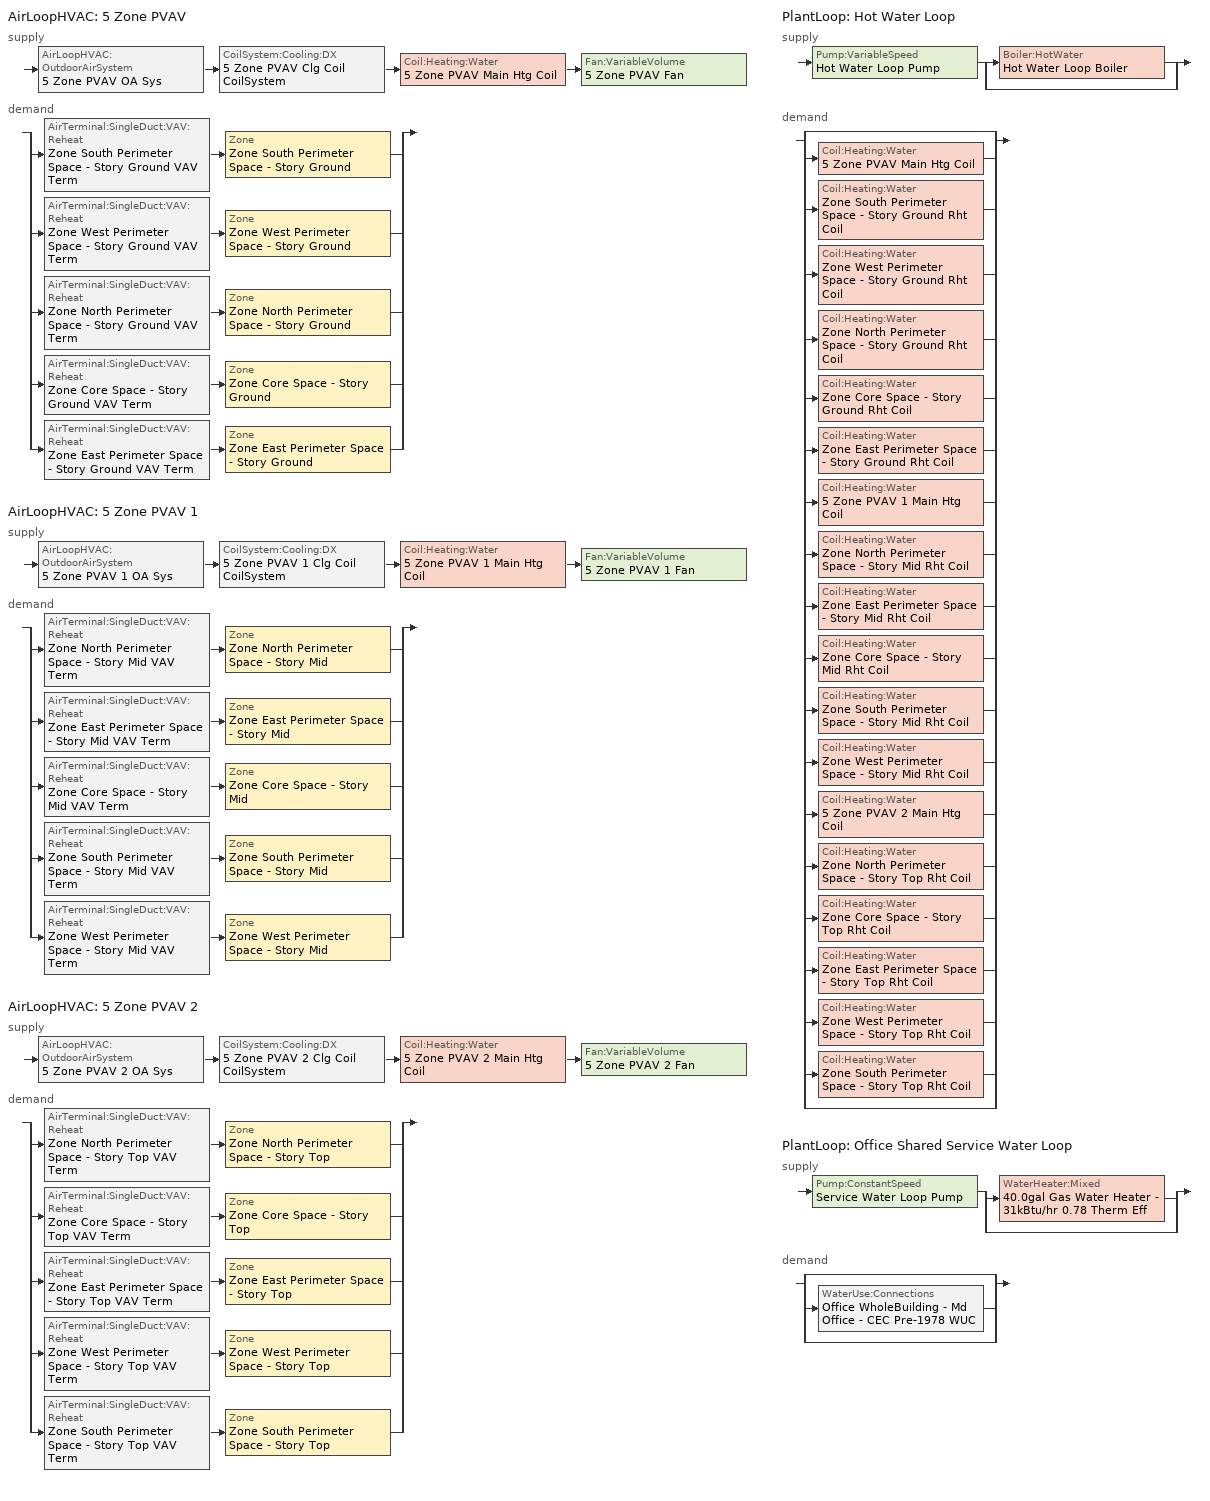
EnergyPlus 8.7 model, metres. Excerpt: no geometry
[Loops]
AirLoopHVAC '5 Zone PVAV'
 supply: AirLoopHVAC:OutdoorAirSystem '5 Zone PVAV OA Sys' > CoilSystem:Cooling:DX '5 Zone PVAV Clg Coil CoilSystem' > Coil:Heating:Water '5 Zone PVAV Main Htg Coil' > Fan:VariableVolume '5 Zone PVAV Fan'
 demand: split
  | AirTerminal:SingleDuct:VAV:Reheat 'Zone South Perimeter Space - Story Ground VAV Term' > Zone 'Zone South Perimeter Space - Story Ground'
  | AirTerminal:SingleDuct:VAV:Reheat 'Zone West Perimeter Space - Story Ground VAV Term' > Zone 'Zone West Perimeter Space - Story Ground'
  | AirTerminal:SingleDuct:VAV:Reheat 'Zone North Perimeter Space - Story Ground VAV Term' > Zone 'Zone North Perimeter Space - Story Ground'
  | AirTerminal:SingleDuct:VAV:Reheat 'Zone Core Space - Story Ground VAV Term' > Zone 'Zone Core Space - Story Ground'
  | AirTerminal:SingleDuct:VAV:Reheat 'Zone East Perimeter Space - Story Ground VAV Term' > Zone 'Zone East Perimeter Space - Story Ground'
AirLoopHVAC '5 Zone PVAV 1'
 supply: AirLoopHVAC:OutdoorAirSystem '5 Zone PVAV 1 OA Sys' > CoilSystem:Cooling:DX '5 Zone PVAV 1 Clg Coil CoilSystem' > Coil:Heating:Water '5 Zone PVAV 1 Main Htg Coil' > Fan:VariableVolume '5 Zone PVAV 1 Fan'
 demand: split
  | AirTerminal:SingleDuct:VAV:Reheat 'Zone North Perimeter Space - Story Mid VAV Term' > Zone 'Zone North Perimeter Space - Story Mid'
  | AirTerminal:SingleDuct:VAV:Reheat 'Zone East Perimeter Space - Story Mid VAV Term' > Zone 'Zone East Perimeter Space - Story Mid'
  | AirTerminal:SingleDuct:VAV:Reheat 'Zone Core Space - Story Mid VAV Term' > Zone 'Zone Core Space - Story Mid'
  | AirTerminal:SingleDuct:VAV:Reheat 'Zone South Perimeter Space - Story Mid VAV Term' > Zone 'Zone South Perimeter Space - Story Mid'
  | AirTerminal:SingleDuct:VAV:Reheat 'Zone West Perimeter Space - Story Mid VAV Term' > Zone 'Zone West Perimeter Space - Story Mid'
AirLoopHVAC '5 Zone PVAV 2'
 supply: AirLoopHVAC:OutdoorAirSystem '5 Zone PVAV 2 OA Sys' > CoilSystem:Cooling:DX '5 Zone PVAV 2 Clg Coil CoilSystem' > Coil:Heating:Water '5 Zone PVAV 2 Main Htg Coil' > Fan:VariableVolume '5 Zone PVAV 2 Fan'
 demand: split
  | AirTerminal:SingleDuct:VAV:Reheat 'Zone North Perimeter Space - Story Top VAV Term' > Zone 'Zone North Perimeter Space - Story Top'
  | AirTerminal:SingleDuct:VAV:Reheat 'Zone Core Space - Story Top VAV Term' > Zone 'Zone Core Space - Story Top'
  | AirTerminal:SingleDuct:VAV:Reheat 'Zone East Perimeter Space - Story Top VAV Term' > Zone 'Zone East Perimeter Space - Story Top'
  | AirTerminal:SingleDuct:VAV:Reheat 'Zone West Perimeter Space - Story Top VAV Term' > Zone 'Zone West Perimeter Space - Story Top'
  | AirTerminal:SingleDuct:VAV:Reheat 'Zone South Perimeter Space - Story Top VAV Term' > Zone 'Zone South Perimeter Space - Story Top'
PlantLoop 'Hot Water Loop'
 supply: Pump:VariableSpeed 'Hot Water Loop Pump' > split
  | Boiler:HotWater 'Hot Water Loop Boiler'
  | bypass
 demand: split
  | bypass
  | Coil:Heating:Water '5 Zone PVAV Main Htg Coil'
  | Coil:Heating:Water 'Zone South Perimeter Space - Story Ground Rht Coil'
  | Coil:Heating:Water 'Zone West Perimeter Space - Story Ground Rht Coil'
  | Coil:Heating:Water 'Zone North Perimeter Space - Story Ground Rht Coil'
  | Coil:Heating:Water 'Zone Core Space - Story Ground Rht Coil'
  | Coil:Heating:Water 'Zone East Perimeter Space - Story Ground Rht Coil'
  | Coil:Heating:Water '5 Zone PVAV 1 Main Htg Coil'
  | Coil:Heating:Water 'Zone North Perimeter Space - Story Mid Rht Coil'
  | Coil:Heating:Water 'Zone East Perimeter Space - Story Mid Rht Coil'
  | Coil:Heating:Water 'Zone Core Space - Story Mid Rht Coil'
  | Coil:Heating:Water 'Zone South Perimeter Space - Story Mid Rht Coil'
  | Coil:Heating:Water 'Zone West Perimeter Space - Story Mid Rht Coil'
  | Coil:Heating:Water '5 Zone PVAV 2 Main Htg Coil'
  | Coil:Heating:Water 'Zone North Perimeter Space - Story Top Rht Coil'
  | Coil:Heating:Water 'Zone Core Space - Story Top Rht Coil'
  | Coil:Heating:Water 'Zone East Perimeter Space - Story Top Rht Coil'
  | Coil:Heating:Water 'Zone West Perimeter Space - Story Top Rht Coil'
  | Coil:Heating:Water 'Zone South Perimeter Space - Story Top Rht Coil'
  | bypass
PlantLoop 'Office Shared Service Water Loop'
 supply: Pump:ConstantSpeed 'Service Water Loop Pump' > split
  | WaterHeater:Mixed '40.0gal Gas Water Heater - 31kBtu/hr 0.78 Therm Eff'
  | bypass
 demand: split
  | bypass
  | WaterUse:Connections 'Office WholeBuilding - Md Office - CEC Pre-1978 WUC'
  | bypass
[ZoneControl:Thermostat] Control Object Type 1=ThermostatSetpoint:DualSetpoint
Name | Zone or ZoneList | Control Type Schedule | Control Name 1
Zone Core Space - Story Ground Thermostat | Zone Core Space - Story Ground | Zone Core Space - Story Ground Thermostat Schedule | Office WholeBuilding - Md Office - CEC Pre-1978 Thermostat 13
Zone Core Space - Story Mid Thermostat | Zone Core Space - Story Mid | Zone Core Space - Story Mid Thermostat Schedule | Office WholeBuilding - Md Office - CEC Pre-1978 Thermostat 2
Zone Core Space - Story Top Thermostat | Zone Core Space - Story Top | Zone Core Space - Story Top Thermostat Schedule | Office WholeBuilding - Md Office - CEC Pre-1978 Thermostat 1
Zone East Perimeter Space - Story Ground Thermostat | Zone East Perimeter Space - Story Ground | Zone East Perimeter Space - Story Ground Thermostat Schedule | Office WholeBuilding - Md Office - CEC Pre-1978 Thermostat
Zone East Perimeter Space - Story Mid Thermostat | Zone East Perimeter Space - Story Mid | Zone East Perimeter Space - Story Mid Thermostat Schedule | Office WholeBuilding - Md Office - CEC Pre-1978 Thermostat 10
Zone East Perimeter Space - Story Top Thermostat | Zone East Perimeter Space - Story Top | Zone East Perimeter Space - Story Top Thermostat Schedule | Office WholeBuilding - Md Office - CEC Pre-1978 Thermostat 9
Zone North Perimeter Space - Story Ground Thermostat | Zone North Perimeter Space - Story Ground | Zone North Perimeter Space - Story Ground Thermostat Schedule | Office WholeBuilding - Md Office - CEC Pre-1978 Thermostat 3
Zone North Perimeter Space - Story Mid Thermostat | Zone North Perimeter Space - Story Mid | Zone North Perimeter Space - Story Mid Thermostat Schedule | Office WholeBuilding - Md Office - CEC Pre-1978 Thermostat 12
Zone North Perimeter Space - Story Top Thermostat | Zone North Perimeter Space - Story Top | Zone North Perimeter Space - Story Top Thermostat Schedule | Office WholeBuilding - Md Office - CEC Pre-1978 Thermostat 5
Zone South Perimeter Space - Story Ground Thermostat | Zone South Perimeter Space - Story Ground | Zone South Perimeter Space - Story Ground Thermostat Schedule | Office WholeBuilding - Md Office - CEC Pre-1978 Thermostat 8
Zone South Perimeter Space - Story Mid Thermostat | Zone South Perimeter Space - Story Mid | Zone South Perimeter Space - Story Mid Thermostat Schedule | Office WholeBuilding - Md Office - CEC Pre-1978 Thermostat 14
Zone South Perimeter Space - Story Top Thermostat | Zone South Perimeter Space - Story Top | Zone South Perimeter Space - Story Top Thermostat Schedule | Office WholeBuilding - Md Office - CEC Pre-1978 Thermostat 6
Zone West Perimeter Space - Story Ground Thermostat | Zone West Perimeter Space - Story Ground | Zone West Perimeter Space - Story Ground Thermostat Schedule | Office WholeBuilding - Md Office - CEC Pre-1978 Thermostat 11
Zone West Perimeter Space - Story Mid Thermostat | Zone West Perimeter Space - Story Mid | Zone West Perimeter Space - Story Mid Thermostat Schedule | Office WholeBuilding - Md Office - CEC Pre-1978 Thermostat 4
Zone West Perimeter Space - Story Top Thermostat | Zone West Perimeter Space - Story Top | Zone West Perimeter Space - Story Top Thermostat Schedule | Office WholeBuilding - Md Office - CEC Pre-1978 Thermostat 7
[ThermostatSetpoint:DualSetpoint] Heating Setpoint Temperature Schedule=OfficeHtgSetpt; Cooling Setpoint Temperature Schedule=OfficeClgSetpt
Office WholeBuilding - Md Office - CEC Pre-1978 Thermostat 13; Office WholeBuilding - Md Office - CEC Pre-1978 Thermostat 2; Office WholeBuilding - Md Office - CEC Pre-1978 Thermostat 1; Office WholeBuilding - Md Office - CEC Pre-1978 Thermostat; Office WholeBuilding - Md Office - CEC Pre-1978 Thermostat 10; Office WholeBuilding - Md Office - CEC Pre-1978 Thermostat 9; Office WholeBuilding - Md Office - CEC Pre-1978 Thermostat 3; Office WholeBuilding - Md Office - CEC Pre-1978 Thermostat 12; Office WholeBuilding - Md Office - CEC Pre-1978 Thermostat 5; Office WholeBuilding - Md Office - CEC Pre-1978 Thermostat 8; Office WholeBuilding - Md Office - CEC Pre-1978 Thermostat 14; Office WholeBuilding - Md Office - CEC Pre-1978 Thermostat 6; Office WholeBuilding - Md Office - CEC Pre-1978 Thermostat 11; Office WholeBuilding - Md Office - CEC Pre-1978 Thermostat 4; Office WholeBuilding - Md Office - CEC Pre-1978 Thermostat 7
[AirTerminal:SingleDuct:VAV:Reheat] Availability Schedule=Always On Discrete; Maximum Air Flow Rate {m3/s}=Autosize; Zone Minimum Air Flow Input Method=Constant; Constant Minimum Air Flow Fraction=0.3; Fixed Minimum Air Flow Rate {m3/s}=0; Maximum Hot Water or Steam Flow Rate {m3/s}=Autosize; Minimum Hot Water or Steam Flow Rate {m3/s}=0; Convergence Tolerance=0.001; Damper Heating Action=Normal; Maximum Flow per Zone Floor Area During Reheat {m3/s-m2}=Autocalculate; Maximum Flow Fraction During Reheat=Autocalculate; Maximum Reheat Air Temperature {C}=35
Name | Reheat Coil
Zone Core Space - Story Ground VAV Term | Zone Core Space - Story Ground Rht Coil
Zone Core Space - Story Mid VAV Term | Zone Core Space - Story Mid Rht Coil
Zone Core Space - Story Top VAV Term | Zone Core Space - Story Top Rht Coil
Zone East Perimeter Space - Story Ground VAV Term | Zone East Perimeter Space - Story Ground Rht Coil
Zone East Perimeter Space - Story Mid VAV Term | Zone East Perimeter Space - Story Mid Rht Coil
Zone East Perimeter Space - Story Top VAV Term | Zone East Perimeter Space - Story Top Rht Coil
Zone North Perimeter Space - Story Ground VAV Term | Zone North Perimeter Space - Story Ground Rht Coil
Zone North Perimeter Space - Story Mid VAV Term | Zone North Perimeter Space - Story Mid Rht Coil
Zone North Perimeter Space - Story Top VAV Term | Zone North Perimeter Space - Story Top Rht Coil
Zone South Perimeter Space - Story Ground VAV Term | Zone South Perimeter Space - Story Ground Rht Coil
Zone South Perimeter Space - Story Mid VAV Term | Zone South Perimeter Space - Story Mid Rht Coil
Zone South Perimeter Space - Story Top VAV Term | Zone South Perimeter Space - Story Top Rht Coil
Zone West Perimeter Space - Story Ground VAV Term | Zone West Perimeter Space - Story Ground Rht Coil
Zone West Perimeter Space - Story Mid VAV Term | Zone West Perimeter Space - Story Mid Rht Coil
Zone West Perimeter Space - Story Top VAV Term | Zone West Perimeter Space - Story Top Rht Coil
[Coil:Heating:Water] Availability Schedule=Always On Discrete; U-Factor Times Area Value {W/K}=Autosize; Maximum Water Flow Rate {m3/s}=Autosize; Performance Input Method=UFactorTimesAreaAndDesignWaterFlowRate; Rated Capacity {W}=Autosize; Rated Inlet Water Temperature {C}=82.2222; Rated Inlet Air Temperature {C}=16.6667; Rated Outlet Water Temperature {C}=71.1111; Rated Outlet Air Temperature {C}=32.2222; Rated Ratio for Air and Water Convection=0.5
Zone Core Space - Story Ground Rht Coil; Zone Core Space - Story Mid Rht Coil; Zone Core Space - Story Top Rht Coil; Zone East Perimeter Space - Story Ground Rht Coil; Zone East Perimeter Space - Story Mid Rht Coil; Zone East Perimeter Space - Story Top Rht Coil; Zone North Perimeter Space - Story Ground Rht Coil; Zone North Perimeter Space - Story Mid Rht Coil; Zone North Perimeter Space - Story Top Rht Coil; Zone South Perimeter Space - Story Ground Rht Coil; Zone South Perimeter Space - Story Mid Rht Coil; Zone South Perimeter Space - Story Top Rht Coil; Zone West Perimeter Space - Story Ground Rht Coil; Zone West Perimeter Space - Story Mid Rht Coil; Zone West Perimeter Space - Story Top Rht Coil; 5 Zone PVAV Main Htg Coil; 5 Zone PVAV 1 Main Htg Coil; 5 Zone PVAV 2 Main Htg Coil
[Zone equipment]
Zone Core Space - Story Ground: Zone Core Space - Story Ground VAV Term
Zone Core Space - Story Mid: Zone Core Space - Story Mid VAV Term
Zone Core Space - Story Top: Zone Core Space - Story Top VAV Term
Zone East Perimeter Space - Story Ground: Zone East Perimeter Space - Story Ground VAV Term
Zone East Perimeter Space - Story Mid: Zone East Perimeter Space - Story Mid VAV Term
Zone East Perimeter Space - Story Top: Zone East Perimeter Space - Story Top VAV Term
Zone North Perimeter Space - Story Ground: Zone North Perimeter Space - Story Ground VAV Term
Zone North Perimeter Space - Story Mid: Zone North Perimeter Space - Story Mid VAV Term
Zone North Perimeter Space - Story Top: Zone North Perimeter Space - Story Top VAV Term
Zone South Perimeter Space - Story Ground: Zone South Perimeter Space - Story Ground VAV Term
Zone South Perimeter Space - Story Mid: Zone South Perimeter Space - Story Mid VAV Term
Zone South Perimeter Space - Story Top: Zone South Perimeter Space - Story Top VAV Term
Zone West Perimeter Space - Story Ground: Zone West Perimeter Space - Story Ground VAV Term
Zone West Perimeter Space - Story Mid: Zone West Perimeter Space - Story Mid VAV Term
Zone West Perimeter Space - Story Top: Zone West Perimeter Space - Story Top VAV Term
[Sizing:Zone] Zone Cooling Design Supply Air Temperature Input Method=SupplyAirTemperature; Zone Cooling Design Supply Air Temperature {C}=12.7778; Zone Cooling Design Supply Air Temperature Difference {deltaC}=11.11; Zone Heating Design Supply Air Temperature Input Method=SupplyAirTemperature; Zone Heating Design Supply Air Temperature {C}=50; Zone Heating Design Supply Air Temperature Difference {deltaC}=11.11; Zone Cooling Design Supply Air Humidity Ratio {kgWater/kgDryAir}=0.0085; Zone Heating Design Supply Air Humidity Ratio {kgWater/kgDryAir}=0.008; Design Specification Outdoor Air Object=Office WholeBuilding - Md Office Ventilation; Cooling Design Air Flow Method=DesignDay; Cooling Design Air Flow Rate {m3/s}=0; Cooling Minimum Air Flow per Zone Floor Area {m3/s-m2}=0.000762; Cooling Minimum Air Flow {m3/s}=0; Cooling Minimum Air Flow Fraction=0; Heating Design Air Flow Method=DesignDay; Heating Design Air Flow Rate {m3/s}=0; Heating Maximum Air Flow per Zone Floor Area {m3/s-m2}=0.002032; Heating Maximum Air Flow {m3/s}=0.141576; Heating Maximum Air Flow Fraction=0.3; Account for Dedicated Outdoor Air System=No
Name | Design Specification Zone Air Distribution Object
Zone Core Space - Story Ground | Zone Core Space - Story Ground Design Spec Zone Air Dist
Zone Core Space - Story Mid | Zone Core Space - Story Mid Design Spec Zone Air Dist
Zone Core Space - Story Top | Zone Core Space - Story Top Design Spec Zone Air Dist
Zone East Perimeter Space - Story Ground | Zone East Perimeter Space - Story Ground Design Spec Zone Air Dist
Zone East Perimeter Space - Story Mid | Zone East Perimeter Space - Story Mid Design Spec Zone Air Dist
Zone East Perimeter Space - Story Top | Zone East Perimeter Space - Story Top Design Spec Zone Air Dist
Zone North Perimeter Space - Story Ground | Zone North Perimeter Space - Story Ground Design Spec Zone Air Dist
Zone North Perimeter Space - Story Mid | Zone North Perimeter Space - Story Mid Design Spec Zone Air Dist
Zone North Perimeter Space - Story Top | Zone North Perimeter Space - Story Top Design Spec Zone Air Dist
Zone South Perimeter Space - Story Ground | Zone South Perimeter Space - Story Ground Design Spec Zone Air Dist
Zone South Perimeter Space - Story Mid | Zone South Perimeter Space - Story Mid Design Spec Zone Air Dist
Zone South Perimeter Space - Story Top | Zone South Perimeter Space - Story Top Design Spec Zone Air Dist
Zone West Perimeter Space - Story Ground | Zone West Perimeter Space - Story Ground Design Spec Zone Air Dist
Zone West Perimeter Space - Story Mid | Zone West Perimeter Space - Story Mid Design Spec Zone Air Dist
Zone West Perimeter Space - Story Top | Zone West Perimeter Space - Story Top Design Spec Zone Air Dist
[DesignSpecification:ZoneAirDistribution] Zone Air Distribution Effectiveness in Cooling Mode=1; Zone Air Distribution Effectiveness in Heating Mode=1
Zone Core Space - Story Ground Design Spec Zone Air Dist; Zone Core Space - Story Mid Design Spec Zone Air Dist; Zone Core Space - Story Top Design Spec Zone Air Dist; Zone East Perimeter Space - Story Ground Design Spec Zone Air Dist; Zone East Perimeter Space - Story Mid Design Spec Zone Air Dist; Zone East Perimeter Space - Story Top Design Spec Zone Air Dist; Zone North Perimeter Space - Story Ground Design Spec Zone Air Dist; Zone North Perimeter Space - Story Mid Design Spec Zone Air Dist; Zone North Perimeter Space - Story Top Design Spec Zone Air Dist; Zone South Perimeter Space - Story Ground Design Spec Zone Air Dist; Zone South Perimeter Space - Story Mid Design Spec Zone Air Dist; Zone South Perimeter Space - Story Top Design Spec Zone Air Dist; Zone West Perimeter Space - Story Ground Design Spec Zone Air Dist; Zone West Perimeter Space - Story Mid Design Spec Zone Air Dist; Zone West Perimeter Space - Story Top Design Spec Zone Air Dist
[Controller:MechanicalVentilation] Availability Schedule=Always On Discrete; Demand Controlled Ventilation=No; System Outdoor Air Method=ZoneSum; Design Specification Outdoor Air Object Name 1=Office WholeBuilding - Md Office Ventilation; Design Specification Outdoor Air Object Name 2=Office WholeBuilding - Md Office Ventilation; Design Specification Outdoor Air Object Name 3=Office WholeBuilding - Md Office Ventilation; Design Specification Outdoor Air Object Name 4=Office WholeBuilding - Md Office Ventilation; Design Specification Outdoor Air Object Name 5=Office WholeBuilding - Md Office Ventilation
Name | Zone Name 1 | Design Specification Zone Air Distribution Object Name 1 | Zone Name 2 | Design Specification Zone Air Distribution Object Name 2 | Zone Name 3 | Design Specification Zone Air Distribution Object Name 3 | Zone Name 4 | Design Specification Zone Air Distribution Object Name 4 | Zone Name 5 | Design Specification Zone Air Distribution Object Name 5
5 Zone PVAV Ventilation Controller | Zone Core Space - Story Ground | Zone Core Space - Story Ground Design Spec Zone Air Dist | Zone East Perimeter Space - Story Ground | Zone East Perimeter Space - Story Ground Design Spec Zone Air Dist | Zone North Perimeter Space - Story Ground | Zone North Perimeter Space - Story Ground Design Spec Zone Air Dist | Zone South Perimeter Space - Story Ground | Zone South Perimeter Space - Story Ground Design Spec Zone Air Dist | Zone West Perimeter Space - Story Ground | Zone West Perimeter Space - Story Ground Design Spec Zone Air Dist
5 Zone PVAV 1 Ventilation Controller | Zone Core Space - Story Mid | Zone Core Space - Story Mid Design Spec Zone Air Dist | Zone East Perimeter Space - Story Mid | Zone East Perimeter Space - Story Mid Design Spec Zone Air Dist | Zone North Perimeter Space - Story Mid | Zone North Perimeter Space - Story Mid Design Spec Zone Air Dist | Zone South Perimeter Space - Story Mid | Zone South Perimeter Space - Story Mid Design Spec Zone Air Dist | Zone West Perimeter Space - Story Mid | Zone West Perimeter Space - Story Mid Design Spec Zone Air Dist
5 Zone PVAV 2 Ventilation Controller | Zone Core Space - Story Top | Zone Core Space - Story Top Design Spec Zone Air Dist | Zone East Perimeter Space - Story Top | Zone East Perimeter Space - Story Top Design Spec Zone Air Dist | Zone North Perimeter Space - Story Top | Zone North Perimeter Space - Story Top Design Spec Zone Air Dist | Zone South Perimeter Space - Story Top | Zone South Perimeter Space - Story Top Design Spec Zone Air Dist | Zone West Perimeter Space - Story Top | Zone West Perimeter Space - Story Top Design Spec Zone Air Dist
[DesignSpecification:OutdoorAir]
Office WholeBuilding - Md Office Ventilation: Outdoor Air Method=Maximum; Outdoor Air Flow per Person {m3/s-person}=0.00707921; Outdoor Air Flow per Zone Floor Area {m3/s-m2}=0.000762; Outdoor Air Flow per Zone {m3/s}=0; Outdoor Air Flow Air Changes per Hour {1/hr}=0
[AirLoopHVAC] Design Supply Air Flow Rate {m3/s}=AutoSize
5 Zone PVAV; 5 Zone PVAV 1; 5 Zone PVAV 2
[Sizing:System] Type of Load to Size On=Sensible; Design Outdoor Air Flow Rate {m3/s}=Autosize; Central Heating Maximum System Air Flow Ratio=0.3; Preheat Design Temperature {C}=7; Preheat Design Humidity Ratio {kgWater/kgDryAir}=0.008; Precool Design Temperature {C}=12.8; Precool Design Humidity Ratio {kgWater/kgDryAir}=0.008; Central Cooling Design Supply Air Temperature {C}=14; Central Heating Design Supply Air Temperature {C}=16.6667; Type of Zone Sum to Use=Coincident; 100% Outdoor Air in Cooling=No; 100% Outdoor Air in Heating=No; Central Cooling Design Supply Air Humidity Ratio {kgWater/kgDryAir}=0.0085; Central Heating Design Supply Air Humidity Ratio {kgWater/kgDryAir}=0.008; Cooling Supply Air Flow Rate Method=DesignDay; Cooling Supply Air Flow Rate {m3/s}=0; Cooling Supply Air Flow Rate Per Floor Area {m3/s-m2}=0.00996765; Cooling Fraction of Autosized Cooling Supply Air Flow Rate=1; Cooling Supply Air Flow Rate Per Unit Cooling Capacity {m3/s-W}=3.94755e-05; Heating Supply Air Flow Rate Method=DesignDay; Heating Supply Air Flow Rate {m3/s}=0; Heating Supply Air Flow Rate Per Floor Area {m3/s-m2}=0.00996765; Heating Fraction of Autosized Heating Supply Air Flow Rate=1; Heating Fraction of Autosized Cooling Supply Air Flow Rate=1; Heating Supply Air Flow Rate Per Unit Heating Capacity {m3/s-W}=3.15882e-05; System Outdoor Air Method=ZoneSum; Zone Maximum Outdoor Air Fraction=1; Cooling Design Capacity Method=CoolingDesignCapacity; Cooling Design Capacity {W}=Autosize; Cooling Design Capacity Per Floor Area {W/m2}=234.7; Fraction of Autosized Cooling Design Capacity=1; Heating Design Capacity Method=HeatingDesignCapacity; Heating Design Capacity {W}=Autosize; Heating Design Capacity Per Floor Area {W/m2}=157; Fraction of Autosized Heating Design Capacity=1; Central Cooling Capacity Control Method=OnOff
5 Zone PVAV; 5 Zone PVAV 1; 5 Zone PVAV 2
[Controller:WaterCoil] Control Variable=Temperature; Action=Normal; Actuator Variable=Flow; Controller Convergence Tolerance {deltaC}=Autosize; Maximum Actuated Flow {m3/s}=Autosize; Minimum Actuated Flow {m3/s}=0
Controller Water Coil 1; Controller Water Coil 7; Controller Water Coil 13
[Controller:OutdoorAir] Minimum Outdoor Air Flow Rate {m3/s}=0; Maximum Outdoor Air Flow Rate {m3/s}=Autosize; Economizer Control Type=NoEconomizer; Economizer Control Action Type=ModulateFlow; Economizer Maximum Limit Dry-Bulb Temperature {C}=28; Economizer Maximum Limit Enthalpy {J/kg}=64000; Economizer Minimum Limit Dry-Bulb Temperature {C}=-100; Lockout Type=NoLockout; Minimum Limit Type=FixedMinimum; Minimum Outdoor Air Schedule=Always On Discrete; High Humidity Control=No; Control High Indoor Humidity Based on Outdoor Humidity Ratio=Yes; Heat Recovery Bypass Control Type=BypassWhenWithinEconomizerLimits
Name | Mechanical Ventilation Controller
Controller Outdoor Air 1 | 5 Zone PVAV Ventilation Controller
Controller Outdoor Air 2 | 5 Zone PVAV 1 Ventilation Controller
Controller Outdoor Air 3 | 5 Zone PVAV 2 Ventilation Controller
[SetpointManager:MixedAir] Control Variable=Temperature
Node 57 OS Default SPM; Node 54 OS Default SPM; Node 51 OS Default SPM; Node 93 OS Default SPM; Node 90 OS Default SPM; Node 87 OS Default SPM; Node 129 OS Default SPM; Node 126 OS Default SPM; Node 123 OS Default SPM
[CoilSystem:Cooling:DX] Availability Schedule=Always On Discrete
Name | Cooling Coil
5 Zone PVAV Clg Coil CoilSystem | 5 Zone PVAV Clg Coil
5 Zone PVAV 1 Clg Coil CoilSystem | 5 Zone PVAV 1 Clg Coil
5 Zone PVAV 2 Clg Coil CoilSystem | 5 Zone PVAV 2 Clg Coil
[Coil:Cooling:DX:TwoSpeed] Availability Schedule=Always On Discrete; High Speed Gross Rated Total Cooling Capacity {W}=Autosize; High Speed Rated Sensible Heat Ratio=Autosize; High Speed Gross Rated Cooling COP {W/W}=3; High Speed Rated Air Flow Rate {m3/s}=Autosize; Low Speed Gross Rated Total Cooling Capacity {W}=Autosize; Low Speed Gross Rated Sensible Heat Ratio=0.69; Low Speed Gross Rated Cooling COP {W/W}=3; Low Speed Rated Air Flow Rate {m3/s}=Autosize; Condenser Type=AirCooled; High Speed Evaporative Condenser Effectiveness=0; Low Speed Evaporative Condenser Effectiveness=0; Basin Heater Capacity {W/K}=10; Basin Heater Setpoint Temperature {C}=2
Name | Total Cooling Capacity Function of Temperature Curve | Total Cooling Capacity Function of Flow Fraction Curve | Energy Input Ratio Function of Temperature Curve | Energy Input Ratio Function of Flow Fraction Curve | Part Load Fraction Correlation Curve | Low Speed Total Cooling Capacity Function of Temperature Curve | Low Speed Energy Input Ratio Function of Temperature Curve
5 Zone PVAV Clg Coil | Curve Biquadratic 1 | Curve Quadratic 1 | Curve Biquadratic 2 | Curve Quadratic 2 | Curve Quadratic 3 | Curve Biquadratic 3 | Curve Biquadratic 4
5 Zone PVAV 1 Clg Coil | Curve Biquadratic 5 | Curve Quadratic 4 | Curve Biquadratic 6 | Curve Quadratic 5 | Curve Quadratic 6 | Curve Biquadratic 7 | Curve Biquadratic 8
5 Zone PVAV 2 Clg Coil | Curve Biquadratic 9 | Curve Quadratic 7 | Curve Biquadratic 10 | Curve Quadratic 8 | Curve Quadratic 9 | Curve Biquadratic 11 | Curve Biquadratic 12
[Fan:VariableVolume] Availability Schedule=Always On Discrete; Fan Total Efficiency=0.6045; Pressure Rise {Pa}=1017.592; Maximum Flow Rate {m3/s}=AutoSize; Fan Power Minimum Flow Rate Input Method=FixedFlowRate; Fan Power Minimum Flow Fraction=0; Fan Power Minimum Air Flow Rate {m3/s}=0; Motor Efficiency=0.93; Motor In Airstream Fraction=1; Fan Power Coefficient 1=0.0407599; Fan Power Coefficient 2=0.088045; Fan Power Coefficient 3=-0.0729261; Fan Power Coefficient 4=0.94374; Fan Power Coefficient 5=0
5 Zone PVAV Fan; 5 Zone PVAV 1 Fan; 5 Zone PVAV 2 Fan
[SetpointManager:Scheduled] Control Variable=Temperature
Name | Schedule
Setpoint Manager Scheduled 1 | Supply Air Temp - 55F
Setpoint Manager Scheduled 2 | Supply Air Temp - 55F 1
Setpoint Manager Scheduled 3 | Supply Air Temp - 55F 2
Hot water loop setpoint manager | Hot Water Loop Temp - 180F
Service hot water setpoint manager | Service Water Loop Temp - 140F
[PlantLoop] Fluid Type=Water; Minimum Loop Temperature {C}=10; Maximum Loop Flow Rate {m3/s}=Autosize; Minimum Loop Flow Rate {m3/s}=0; Plant Loop Volume {m3}=Autocalculate; Load Distribution Scheme=Optimal; Plant Loop Demand Calculation Scheme=SingleSetpoint
Name | Plant Equipment Operation Scheme | Maximum Loop Temperature {C}
Hot Water Loop | Hot Water Loop Operation Schemes | 100
Office Shared Service Water Loop | Office Shared Service Water Loop Operation Schemes | 60
[Sizing:Plant] Loop Type=Heating; Sizing Option=NonCoincident; Zone Timesteps in Averaging Window=1; Coincident Sizing Factor Mode=None
Name | Design Loop Exit Temperature {C} | Loop Design Temperature Difference {deltaC}
Hot Water Loop | 82.2222 | 11.1111
Office Shared Service Water Loop | 60 | 5
[Pump:VariableSpeed]
Hot Water Loop Pump: Design Maximum Flow Rate {m3/s}=Autosize; Design Pump Head {Pa}=179344; Design Power Consumption {W}=Autosize; Motor Efficiency=0.9; Fraction of Motor Inefficiencies to Fluid Stream=0; Coefficient 1 of the Part Load Performance Curve=0; Coefficient 2 of the Part Load Performance Curve=1; Coefficient 3 of the Part Load Performance Curve=0; Coefficient 4 of the Part Load Performance Curve=0; Design Minimum Flow Rate {m3/s}=0; Pump Control Type=Intermittent
[Boiler:HotWater]
Hot Water Loop Boiler: Fuel Type=NaturalGas; Nominal Capacity {W}=Autosize; Nominal Thermal Efficiency=0.78; Efficiency Curve Temperature Evaluation Variable=LeavingBoiler; Design Water Outlet Temperature {C}=82.2222; Design Water Flow Rate {m3/s}=Autosize; Minimum Part Load Ratio=0; Maximum Part Load Ratio=1.2; Optimum Part Load Ratio=1; Water Outlet Upper Temperature Limit {C}=95; Boiler Flow Mode=LeavingSetpointModulated; Parasitic Electric Load {W}=0; Sizing Factor=1
[PlantEquipmentOperationSchemes] Control Scheme Object Type 1=PlantEquipmentOperation:HeatingLoad; Control Scheme Schedule Name 1=Always On Discrete
Name | Control Scheme Name 1
Hot Water Loop Operation Schemes | Hot Water Loop Heating Operation Scheme
Office Shared Service Water Loop Operation Schemes | Office Shared Service Water Loop Heating Operation Scheme
[PlantEquipmentOperation:HeatingLoad] Load Range Lower Limit 1 {W}=0; Load Range Upper Limit 1 {W}=1000000000
Name | Range Equipment List Name 1
Hot Water Loop Heating Operation Scheme | Hot Water Loop Heating Equipment List
Office Shared Service Water Loop Heating Operation Scheme | Office Shared Service Water Loop Heating Equipment List
[PlantEquipmentList]
Hot Water Loop Heating Equipment List: Boiler:HotWater, Hot Water Loop Boiler
Office Shared Service Water Loop Heating Equipment List: WaterHeater:Mixed, 40.0gal Gas Water Heater - 31kBtu/hr 0.78 Therm Eff
[Pump:ConstantSpeed]
Service Water Loop Pump: Design Flow Rate {m3/s}=Autosize; Design Pump Head {Pa}=29890.7; Design Power Consumption {W}=Autosize; Motor Efficiency=0.3; Fraction of Motor Inefficiencies to Fluid Stream=0; Pump Control Type=Intermittent
[WaterHeater:Mixed]
40.0gal Gas Water Heater - 31kBtu/hr 0.78 Therm Eff: Tank Volume {m3}=0.151416; Setpoint Temperature Schedule=Service Water Loop Temp - 140F; Deadband Temperature Difference {deltaC}=2; Maximum Temperature Limit {C}=82.2222; Heater Control Type=Cycle; Heater Maximum Capacity {W}=8942.22; Heater Ignition Minimum Flow Rate {m3/s}=0; Heater Ignition Delay {s}=0; Heater Fuel Type=NaturalGas; Heater Thermal Efficiency=0.78; Off Cycle Parasitic Fuel Consumption Rate {W}=20; Off Cycle Parasitic Fuel Type=NaturalGas; Off Cycle Parasitic Heat Fraction to Tank=0.8; On Cycle Parasitic Fuel Consumption Rate {W}=0; On Cycle Parasitic Fuel Type=NaturalGas; On Cycle Parasitic Heat Fraction to Tank=0; Ambient Temperature Indicator=Schedule; Ambient Temperature Schedule=Water Heater Ambient Temp Schedule - 70F; Off Cycle Loss Coefficient to Ambient Temperature {W/K}=5.99799; Off Cycle Loss Fraction to Zone=1; On Cycle Loss Coefficient to Ambient Temperature {W/K}=5.99799; On Cycle Loss Fraction to Zone=1; Use Side Effectiveness=1; Source Side Effectiveness=1; Use Side Design Flow Rate {m3/s}=Autosize; Source Side Design Flow Rate {m3/s}=Autosize; Indirect Water Heating Recovery Time {hr}=1.5; Source Side Flow Control Mode=IndirectHeatPrimarySetpoint
[WaterUse:Connections]
Office WholeBuilding - Md Office - CEC Pre-1978 WUC: Water Use Equipment Name 1=Office WholeBuilding - Md Office - CEC Pre-1978 SWH
[WaterUse:Equipment]
Office WholeBuilding - Md Office - CEC Pre-1978 SWH: Peak Flow Rate {m3/s}=5.36067e-05; Flow Rate Fraction Schedule=OfficeServiceHotWater; Target Temperature Schedule=43.3 C; Sensible Fraction Schedule=0.2 Fraction; Latent Fraction Schedule=0.05 Fraction
[Schedule:Compact]
Zone Core Space - Story Ground Thermostat Schedule; Zone Core Space - Story Mid Thermostat Schedule; Zone Core Space - Story Top Thermostat Schedule; Zone East Perimeter Space - Story Ground Thermostat Schedule; Zone East Perimeter Space - Story Mid Thermostat Schedule; Zone East Perimeter Space - Story Top Thermostat Schedule; Zone North Perimeter Space - Story Ground Thermostat Schedule; Zone North Perimeter Space - Story Mid Thermostat Schedule; Zone North Perimeter Space - Story Top Thermostat Schedule; Zone South Perimeter Space - Story Ground Thermostat Schedule; Zone South Perimeter Space - Story Mid Thermostat Schedule; Zone South Perimeter Space - Story Top Thermostat Schedule; Zone West Perimeter Space - Story Ground Thermostat Schedule; Zone West Perimeter Space - Story Mid Thermostat Schedule; Zone West Perimeter Space - Story Top Thermostat Schedule: Through: 12/31, For: AllDays, Until: 24:00, 4
[Schedule:Day:Interval]
OfficeHtgSetpt Default|Wkdy|WntrDsn Day; OfficeHtgSetpt Default; OfficeHtgSetpt Winter Design Day: No, 05:00, 15.5556, 24:00, 21.1111
OfficeHtgSetpt Sat Day: No, 05:00, 15.5556, 19:00, 21.1111, 24:00, 15.5556
OfficeHtgSetpt Sun Day: No, 24:00, 15.5556
OfficeHtgSetpt Summer Design Day: No, 24:00, 15.6
OfficeClgSetpt Default|Wkdy|SmrDsn Day; OfficeClgSetpt Default; OfficeClgSetpt Summer Design Day: No, 05:00, 29.4444, 24:00, 23.8889
OfficeClgSetpt Sat Day: No, 05:00, 29.4444, 19:00, 23.8889, 24:00, 29.4444
OfficeClgSetpt Sun Day: No, 24:00, 29.4444
OfficeClgSetpt Winter Design Day: No, 24:00, 29.44
0.05 Fraction Default; 0.2 Fraction Default: No, 24:00, 0.2
43.3 C Default: No, 24:00, 43.3
Hot Water Loop Temp - 180F Default: No, 24:00, 82.2222
OfficeServiceHotWater Sat Day: No, 05:00, 0.05, 06:00, 0.08, 07:00, 0.07, 08:00, 0.11, 09:00, 0.15, 10:00, 0.21, 11:00, 0.19, 12:00, 0.23, 13:00, 0.2, 14:00, 0.19, 15:00, 0.15, 16:00, 0.12, 17:00, 0.14, 21:00, 0.07, 22:00, 0.09, 24:00, 0.05
OfficeServiceHotWater Sun Day: No, 05:00, 0.04, 06:00, 0.07, 11:00, 0.04, 13:00, 0.06, 14:00, 0.09, 15:00, 0.06, 21:00, 0.04, 22:00, 0.07, 24:00, 0.04
OfficeServiceHotWater Wkdy Day: No, 05:00, 0.05, 06:00, 0.08, 07:00, 0.07, 08:00, 0.19, 09:00, 0.35, 10:00, 0.38, 11:00, 0.39, 12:00, 0.47, 13:00, 0.57, 14:00, 0.54, 15:00, 0.34, 16:00, 0.33, 17:00, 0.44, 18:00, 0.26, 19:00, 0.21, 20:00, 0.15, 21:00, 0.17, 22:00, 0.08, 24:00, 0.05
Schedule Day 8: No, 24:00, 0
Service Water Loop Temp - 140F Default: No, 24:00, 60
Supply Air Temp - 55F Default; Supply Air Temp - 55F Default 1; Supply Air Temp - 55F Default 2: No, 24:00, 12.7778
Water Heater Ambient Temp Schedule - 70F Default: No, 24:00, 21.1111
[Schedule:Week:Daily]
Schedule:Week:Daily {9f4aa9ca-7626-4bca-8ed9-88f2ce0e32e6}: OfficeHtgSetpt Default, OfficeHtgSetpt Default, OfficeHtgSetpt Default, OfficeHtgSetpt Default, OfficeHtgSetpt Default|Wkdy|WntrDsn Day, OfficeHtgSetpt Default|Wkdy|WntrDsn Day, OfficeHtgSetpt Sat Day, OfficeHtgSetpt Default, OfficeHtgSetpt Summer Design Day, OfficeHtgSetpt Winter Design Day, OfficeHtgSetpt Default, OfficeHtgSetpt Default
Schedule:Week:Daily {8a1c2878-fc1c-48eb-bd04-aa5f66f39b98}: OfficeHtgSetpt Sun Day, OfficeHtgSetpt Default|Wkdy|WntrDsn Day, OfficeHtgSetpt Default|Wkdy|WntrDsn Day, OfficeHtgSetpt Default|Wkdy|WntrDsn Day, OfficeHtgSetpt Default|Wkdy|WntrDsn Day, OfficeHtgSetpt Default|Wkdy|WntrDsn Day, OfficeHtgSetpt Sat Day, OfficeHtgSetpt Default, OfficeHtgSetpt Summer Design Day, OfficeHtgSetpt Winter Design Day, OfficeHtgSetpt Default, OfficeHtgSetpt Default
Schedule:Week:Daily {70879235-d81f-44dd-b30a-a61d0dfdcdd9}: OfficeClgSetpt Default, OfficeClgSetpt Default, OfficeClgSetpt Default, OfficeClgSetpt Default, OfficeClgSetpt Default|Wkdy|SmrDsn Day, OfficeClgSetpt Default|Wkdy|SmrDsn Day, OfficeClgSetpt Sat Day, OfficeClgSetpt Default, OfficeClgSetpt Summer Design Day, OfficeClgSetpt Winter Design Day, OfficeClgSetpt Default, OfficeClgSetpt Default
Schedule:Week:Daily {cad96161-e4f6-4693-a59b-4ab8cad43857}: OfficeClgSetpt Sun Day, OfficeClgSetpt Default|Wkdy|SmrDsn Day, OfficeClgSetpt Default|Wkdy|SmrDsn Day, OfficeClgSetpt Default|Wkdy|SmrDsn Day, OfficeClgSetpt Default|Wkdy|SmrDsn Day, OfficeClgSetpt Default|Wkdy|SmrDsn Day, OfficeClgSetpt Sat Day, OfficeClgSetpt Default, OfficeClgSetpt Summer Design Day, OfficeClgSetpt Winter Design Day, OfficeClgSetpt Default, OfficeClgSetpt Default
Schedule:Week:Daily {28e1da70-2d30-4d8d-b6dd-872732d63cd2}: 0.05 Fraction Default, 0.05 Fraction Default, 0.05 Fraction Default, 0.05 Fraction Default, 0.05 Fraction Default, 0.05 Fraction Default, 0.05 Fraction Default, 0.05 Fraction Default, 0.05 Fraction Default, 0.05 Fraction Default, 0.05 Fraction Default, 0.05 Fraction Default
Schedule:Week:Daily {682a9af1-bb3f-49b4-9876-db84c58abba4}: 0.2 Fraction Default, 0.2 Fraction Default, 0.2 Fraction Default, 0.2 Fraction Default, 0.2 Fraction Default, 0.2 Fraction Default, 0.2 Fraction Default, 0.2 Fraction Default, 0.2 Fraction Default, 0.2 Fraction Default, 0.2 Fraction Default, 0.2 Fraction Default
Schedule:Week:Daily {59603d23-6d8b-46c6-9ed3-9171abbbd29c}: 43.3 C Default, 43.3 C Default, 43.3 C Default, 43.3 C Default, 43.3 C Default, 43.3 C Default, 43.3 C Default, 43.3 C Default, 43.3 C Default, 43.3 C Default, 43.3 C Default, 43.3 C Default
Schedule:Week:Daily {23687382-0650-4c1b-8f3f-44975a849611}: Hot Water Loop Temp - 180F Default, Hot Water Loop Temp - 180F Default, Hot Water Loop Temp - 180F Default, Hot Water Loop Temp - 180F Default, Hot Water Loop Temp - 180F Default, Hot Water Loop Temp - 180F Default, Hot Water Loop Temp - 180F Default, Hot Water Loop Temp - 180F Default, Hot Water Loop Temp - 180F Default, Hot Water Loop Temp - 180F Default, Hot Water Loop Temp - 180F Default, Hot Water Loop Temp - 180F Default
Schedule:Week:Daily {fa18187a-9a09-4067-956d-afd57c9a0546}: Schedule Day 8, Schedule Day 8, Schedule Day 8, Schedule Day 8, OfficeServiceHotWater Wkdy Day, OfficeServiceHotWater Wkdy Day, OfficeServiceHotWater Sat Day, Schedule Day 8, Schedule Day 8, Schedule Day 8, Schedule Day 8, Schedule Day 8
Schedule:Week:Daily {978fe7f2-48a2-4d46-b12b-b100422f18cd}: OfficeServiceHotWater Sun Day, OfficeServiceHotWater Wkdy Day, OfficeServiceHotWater Wkdy Day, OfficeServiceHotWater Wkdy Day, OfficeServiceHotWater Wkdy Day, OfficeServiceHotWater Wkdy Day, OfficeServiceHotWater Sat Day, Schedule Day 8, Schedule Day 8, Schedule Day 8, Schedule Day 8, Schedule Day 8
Schedule:Week:Daily {d450acb6-7a9c-4126-a8f6-31aa007d4dfe}: Service Water Loop Temp - 140F Default, Service Water Loop Temp - 140F Default, Service Water Loop Temp - 140F Default, Service Water Loop Temp - 140F Default, Service Water Loop Temp - 140F Default, Service Water Loop Temp - 140F Default, Service Water Loop Temp - 140F Default, Service Water Loop Temp - 140F Default, Service Water Loop Temp - 140F Default, Service Water Loop Temp - 140F Default, Service Water Loop Temp - 140F Default, Service Water Loop Temp - 140F Default
Schedule:Week:Daily {ac7541f8-94b4-4186-a1bf-ab9a99c74fd5}: Supply Air Temp - 55F Default, Supply Air Temp - 55F Default, Supply Air Temp - 55F Default, Supply Air Temp - 55F Default, Supply Air Temp - 55F Default, Supply Air Temp - 55F Default, Supply Air Temp - 55F Default, Supply Air Temp - 55F Default, Supply Air Temp - 55F Default, Supply Air Temp - 55F Default, Supply Air Temp - 55F Default, Supply Air Temp - 55F Default
Schedule:Week:Daily {bfbe0a6a-a644-445f-929f-f414fb946af3}: Supply Air Temp - 55F Default 1, Supply Air Temp - 55F Default 1, Supply Air Temp - 55F Default 1, Supply Air Temp - 55F Default 1, Supply Air Temp - 55F Default 1, Supply Air Temp - 55F Default 1, Supply Air Temp - 55F Default 1, Supply Air Temp - 55F Default 1, Supply Air Temp - 55F Default 1, Supply Air Temp - 55F Default 1, Supply Air Temp - 55F Default 1, Supply Air Temp - 55F Default 1
Schedule:Week:Daily {e0a8ee90-03d3-4109-81f8-e235e01c636e}: Supply Air Temp - 55F Default 2, Supply Air Temp - 55F Default 2, Supply Air Temp - 55F Default 2, Supply Air Temp - 55F Default 2, Supply Air Temp - 55F Default 2, Supply Air Temp - 55F Default 2, Supply Air Temp - 55F Default 2, Supply Air Temp - 55F Default 2, Supply Air Temp - 55F Default 2, Supply Air Temp - 55F Default 2, Supply Air Temp - 55F Default 2, Supply Air Temp - 55F Default 2
Schedule:Week:Daily {5d7b182d-2f45-48d8-a635-9e069702dba5}: Water Heater Ambient Temp Schedule - 70F Default, Water Heater Ambient Temp Schedule - 70F Default, Water Heater Ambient Temp Schedule - 70F Default, Water Heater Ambient Temp Schedule - 70F Default, Water Heater Ambient Temp Schedule - 70F Default, Water Heater Ambient Temp Schedule - 70F Default, Water Heater Ambient Temp Schedule - 70F Default, Water Heater Ambient Temp Schedule - 70F Default, Water Heater Ambient Temp Schedule - 70F Default, Water Heater Ambient Temp Schedule - 70F Default, Water Heater Ambient Temp Schedule - 70F Default, Water Heater Ambient Temp Schedule - 70F Default
[Schedule:Year]
OfficeHtgSetpt: Schedule:Week:Daily {9f4aa9ca-7626-4bca-8ed9-88f2ce0e32e6}, 1, 1, 1, 3, Schedule:Week:Daily {8a1c2878-fc1c-48eb-bd04-aa5f66f39b98}, 1, 4, 12, 31
OfficeClgSetpt: Schedule:Week:Daily {70879235-d81f-44dd-b30a-a61d0dfdcdd9}, 1, 1, 1, 3, Schedule:Week:Daily {cad96161-e4f6-4693-a59b-4ab8cad43857}, 1, 4, 12, 31
0.05 Fraction: Schedule:Week:Daily {28e1da70-2d30-4d8d-b6dd-872732d63cd2}, 1, 1, 12, 31
0.2 Fraction: Schedule:Week:Daily {682a9af1-bb3f-49b4-9876-db84c58abba4}, 1, 1, 12, 31
43.3 C: Schedule:Week:Daily {59603d23-6d8b-46c6-9ed3-9171abbbd29c}, 1, 1, 12, 31
Hot Water Loop Temp - 180F: Schedule:Week:Daily {23687382-0650-4c1b-8f3f-44975a849611}, 1, 1, 12, 31
OfficeServiceHotWater: Schedule:Week:Daily {fa18187a-9a09-4067-956d-afd57c9a0546}, 1, 1, 1, 3, Schedule:Week:Daily {978fe7f2-48a2-4d46-b12b-b100422f18cd}, 1, 4, 12, 31
Service Water Loop Temp - 140F: Schedule:Week:Daily {d450acb6-7a9c-4126-a8f6-31aa007d4dfe}, 1, 1, 12, 31
Supply Air Temp - 55F: Schedule:Week:Daily {ac7541f8-94b4-4186-a1bf-ab9a99c74fd5}, 1, 1, 12, 31
Supply Air Temp - 55F 1: Schedule:Week:Daily {bfbe0a6a-a644-445f-929f-f414fb946af3}, 1, 1, 12, 31
Supply Air Temp - 55F 2: Schedule:Week:Daily {e0a8ee90-03d3-4109-81f8-e235e01c636e}, 1, 1, 12, 31
Water Heater Ambient Temp Schedule - 70F: Schedule:Week:Daily {5d7b182d-2f45-48d8-a635-9e069702dba5}, 1, 1, 12, 31
[Schedule:Constant]
Always On Discrete: Hourly Value=1
[Curve:Biquadratic] Minimum Value of x {BasedOnField A2}=17; Maximum Value of x {BasedOnField A2}=22; Minimum Value of y {BasedOnField A3}=13; Maximum Value of y {BasedOnField A3}=46
Name | Coefficient1 Constant | Coefficient2 x | Coefficient3 x**2 | Coefficient4 y | Coefficient5 y**2 | Coefficient6 x*y
Curve Biquadratic 1; Curve Biquadratic 3; Curve Biquadratic 5; Curve Biquadratic 7; Curve Biquadratic 9; Curve Biquadratic 11 | 0.42415 | 0.04426 | -0.00042 | 0.00333 | -8e-005 | -0.00021
Curve Biquadratic 2; Curve Biquadratic 4; Curve Biquadratic 6; Curve Biquadratic 8; Curve Biquadratic 10; Curve Biquadratic 12 | 1.23649 | -0.02431 | 0.00057 | -0.01434 | 0.00063 | -0.00038
[Curve:Quadratic]
Name | Coefficient1 Constant | Coefficient2 x | Coefficient3 x**2 | Minimum Value of x {BasedOnField A2} | Maximum Value of x {BasedOnField A2}
Curve Quadratic 1; Curve Quadratic 4; Curve Quadratic 7 | 0.77136 | 0.34053 | -0.11088 | 0.75918 | 1.13877
Curve Quadratic 2; Curve Quadratic 5; Curve Quadratic 8 | 1.2055 | -0.32953 | 0.12308 | 0.75918 | 1.13877
Curve Quadratic 3; Curve Quadratic 6; Curve Quadratic 9 | 0.771 | 0.229 | 0 | 0 | 1
